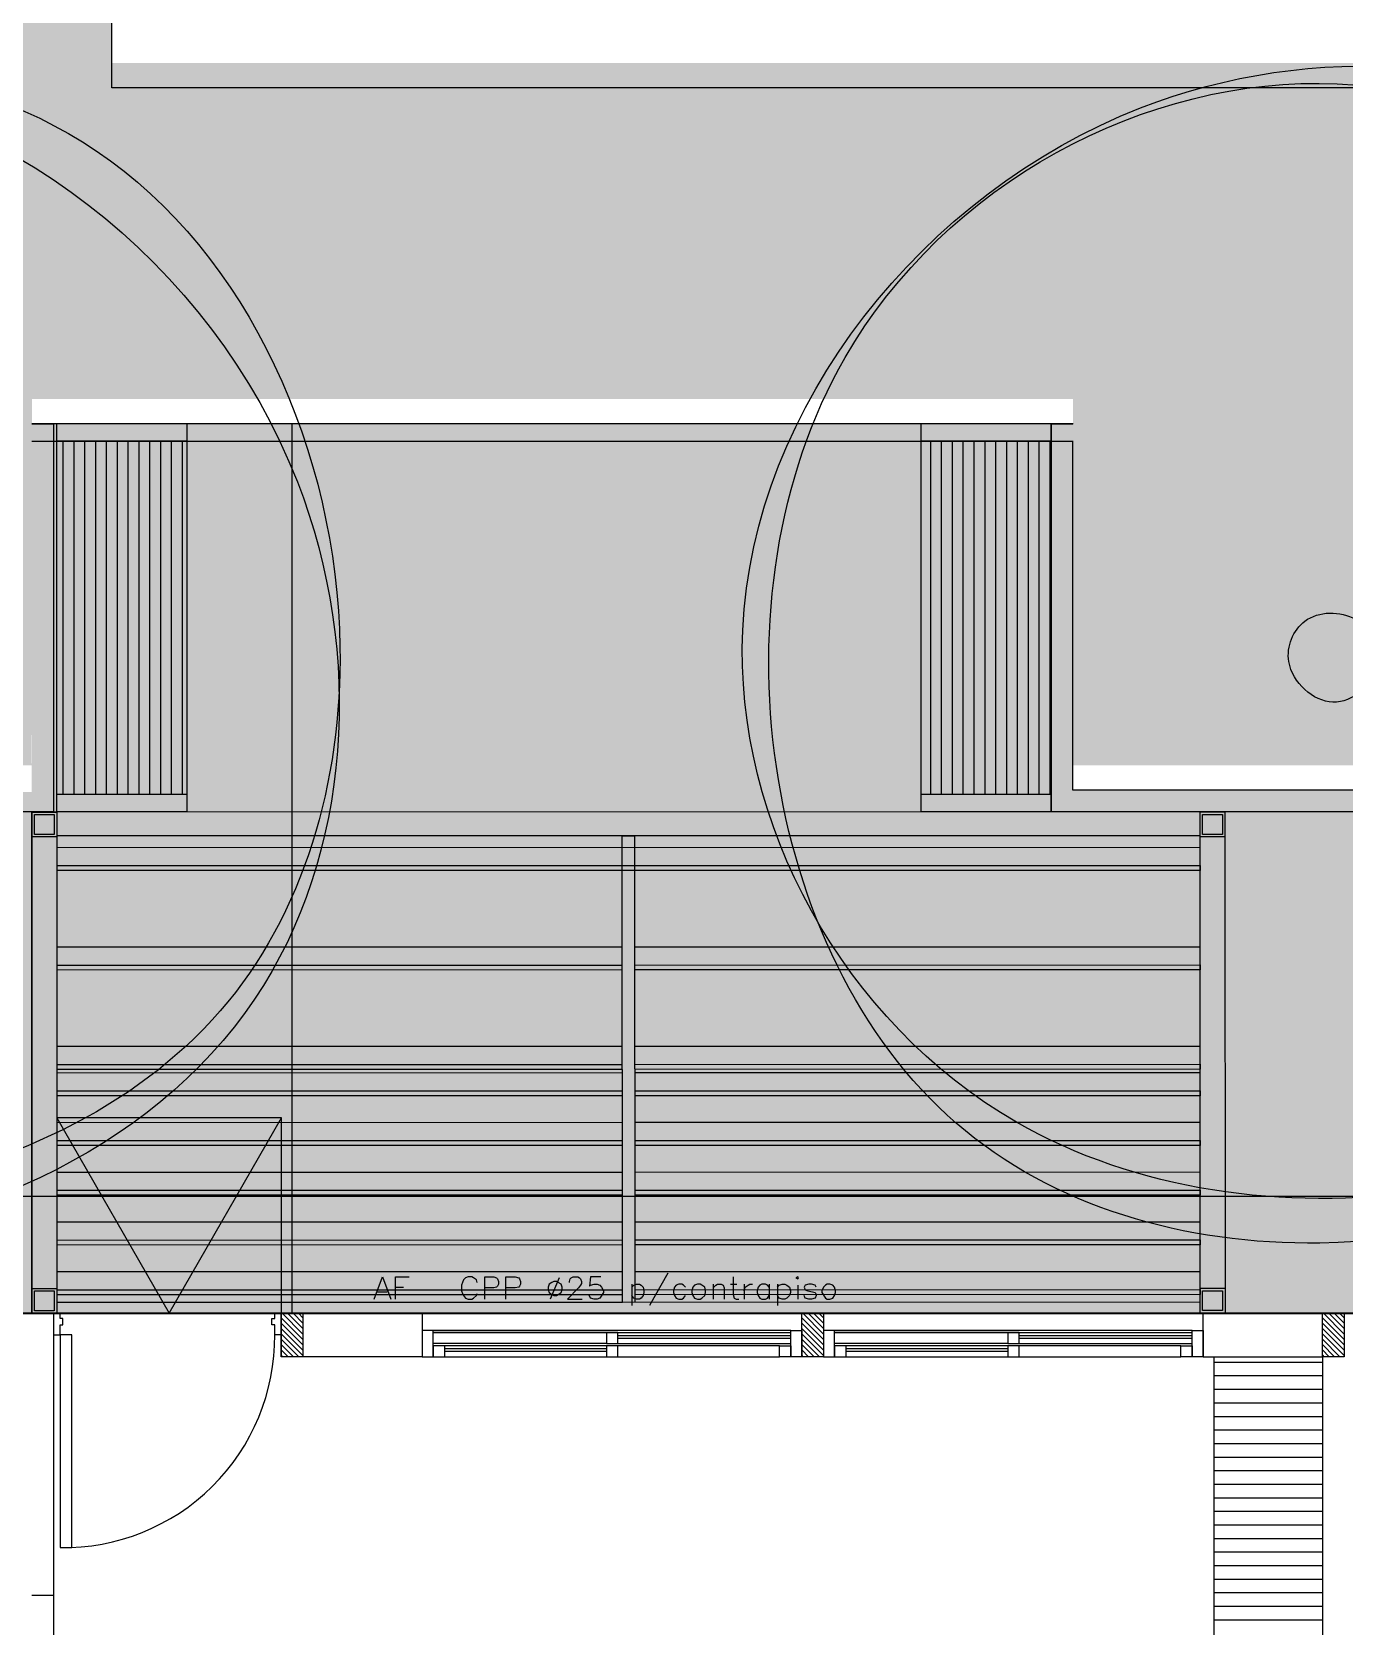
# Model space of a CAD drawing. Header units: metres. Extents: x -22 to 82, y -7 to 32.
# Drawn here: x 2.91 to 8.96, y 19.06 to 26.41 of the extents above; entities that cross this region are included whole.
import ezdxf

# ---------------------------------------------------------------- set-up
doc = ezdxf.new("R2010")
doc.units = ezdxf.units.M
doc.header["$LTSCALE"] = 2
doc.header["$MEASUREMENT"] = 0
doc.linetypes.add('CONTINU', pattern=[0])
doc.layers.get('0').update_dxf_attribs({"color": 252, "linetype": 'CONTINUOUS'})
for name, color, linetype in [('AR-EQUIPAMIENTO_FIJO_02', 252, 'CONTINUOUS'), ('PDF2_-FADE-IS-AFMONT', 160, 'CONTINUOUS'), ('PDF2_-FADE-IS-TXT', 7, 'CONTINUOUS'), ('ZBANCO', 253, 'CONTINUOUS'), ('ZHATCH_VEREDA', 254, 'CONTINUOUS'), ('ZSILUETAEDIFICIO', 253, 'CONTINUOUS'), ('ZVEREDA', 253, 'CONTINUOUS')]:
    doc.layers.add(name, color=color, linetype=linetype)
pattern_1 = [(0, (-0.19002, 0), (0, 0.05), [])]

# ---------------------------------------------------------------- blocks, each defined once
blk = doc.blocks.new('*U42')
at = {"layer": 'AR-EQUIPAMIENTO_FIJO_02'}
h = blk.add_hatch(dxfattribs=at)
h.set_pattern_fill('_USER', color=252, scale=0.05, pattern_type=0)
h.set_pattern_definition(pattern_1)
h.paths.add_polyline_path([(1.72, -0.6), (1.72, 0), (0.09, 0), (0.09, -0.6)])
at = {"color": 252}
for p, q in [((0.09, -0.6), (0.09, 0)), ((1.72, -0.6), (1.72, 0))]:
    blk.add_line(p, q, dxfattribs=at)
blk.add_lwpolyline([(0.01, 0), (1.8, 0), (1.8, -0.6), (0.01, -0.6)], close=True, dxfattribs=at)
blk = doc.blocks.new('*U37')
at = {"layer": 'AR-EQUIPAMIENTO_FIJO_02'}
h = blk.add_hatch(dxfattribs=at)
h.set_pattern_fill('_USER', color=252, scale=0.05, pattern_type=0)
h.set_pattern_definition(pattern_1)
h.paths.add_polyline_path([(1.72, -0.6), (1.72, 0), (0.09, 0), (0.09, -0.6)])
at = {"color": 252}
for p, q in [((0.09, -0.6), (0.09, 0)), ((1.72, -0.6), (1.72, 0))]:
    blk.add_line(p, q, dxfattribs=at)
blk.add_lwpolyline([(0.01, 0), (1.8, 0), (1.8, -0.6), (0.01, -0.6)], close=True, dxfattribs=at)

msp = doc.modelspace()

# ---------------------------------------------------------------- hatches: boundary and pattern name
at = {"layer": 'ZHATCH_VEREDA'}
h = msp.add_hatch(color=256, dxfattribs=at)
h.dxf.hatch_style = 1
h.paths.add_polyline_path([(-5.4926, 30.05), (-19.1888, 30.05), (-19.1888, 20.4971), (-18.2446, 20.5), (-10.8444, 20.4986), (-10.8446, 19.35), (-7.9944, 19.35), (-7.9944, 20.5), (10.2054, 20.5001), (10.2053, 24.6), (10.1058, 24.6), (10.1058, 24.5), (10.1053, 24.5), (10.1053, 22.9107), (7.7055, 22.9107), (7.7053, 24.5), (7.7053, 24.5), (7.7053, 24.6), (2.9058, 24.6), (2.9058, 24.4995), (2.9058, 24.5), (2.9054, 22.903), (0.4911, 22.9106), (0.5054, 24.6), (-4.8806, 24.6), (-5.4926, 24.6)])
at = {"layer": 'ZSILUETAEDIFICIO', "ltscale": 0.5, "extrusion": (5.00509e-09, 7.27634e-13, 1)}
h = msp.add_hatch(color=256, dxfattribs=at)
h.dxf.hatch_style = 1
h.paths.add_polyline_path([(8.4063, 22.8106), (8.2917, 22.8106), (8.2917, 22.696), (8.4063, 22.696)])
h.paths.add_polyline_path([(8.3948, 22.7991), (8.3948, 22.7074), (8.3032, 22.7074), (8.3032, 22.7991)], flags=16)
h = msp.add_hatch(color=256, dxfattribs=at)
h.dxf.hatch_style = 1
h.paths.add_polyline_path([(3.0205, 20.6146), (2.9059, 20.6146), (2.906, 20.5), (3.0205, 20.5)])
h.paths.add_polyline_path([(3.0091, 20.6032), (3.0091, 20.5115), (2.9174, 20.5115), (2.9174, 20.6032)], flags=16)
h = msp.add_hatch(color=256, dxfattribs=at)
h.dxf.hatch_style = 1
h.paths.add_polyline_path([(8.4065, 20.6152), (8.2919, 20.6152), (8.292, 20.5006), (8.4066, 20.5006)])
h.paths.add_polyline_path([(8.3951, 20.6038), (8.3951, 20.5121), (8.3034, 20.5121), (8.3034, 20.6038)], flags=16)
at = {"layer": 'ZSILUETAEDIFICIO'}
h = msp.add_hatch(dxfattribs=at)
h.set_pattern_fill('ANSI31', color=256, scale=0.14, angle=90)
h.set_pattern_definition([(135, (9.050759, 121.854648), (-0.0123743687, -0.0123743687), [])])
h.paths.add_polyline_path([(4.1556, 20.5), (4.0556, 20.5), (4.0556, 20.3), (4.1556, 20.3)])
h = msp.add_hatch(dxfattribs=at)
h.set_pattern_fill('ANSI31', color=256, scale=0.14, angle=90)
h.set_pattern_definition([(135, (11.450759, 121.854648), (-0.0123743687, -0.0123743687), [])])
h.paths.add_polyline_path([(6.5556, 20.5), (6.4556, 20.5), (6.4556, 20.3), (6.5556, 20.3)])
h = msp.add_hatch(dxfattribs=at)
h.set_pattern_fill('ANSI31', color=256, scale=0.14, angle=90)
h.set_pattern_definition([(135, (13.850759, 121.854648), (-0.0123743687, -0.0123743687), [])])
h.paths.add_polyline_path([(8.9556, 20.5), (8.8556, 20.5), (8.8556, 20.3), (8.9556, 20.3)])
at = {"layer": 'ZVEREDA'}
h = msp.add_hatch(dxfattribs=at)
h.set_pattern_fill('AR-SAND', color=256, scale=0.08)
h.set_pattern_definition([(37.5, (100.32176, 117.4582), (-0.00503947, 0.1541459), [0, -0.1216, 0, -0.136, 0, -0.13]), (7.5, (100.32176, 117.4582), (0.14158214, 0.22577169), [0, -0.0656, 0, -0.1096, 0, -0.042]), (327.5, (100.22336, 117.4582), (0.24913135, 0.00045272), [0, -0.04, 0, -0.144, 0, -0.188]), (317.5, (100.22336, 117.4582), (0.24049013, 0.07021405), [0, -0.02, 0, -0.0944, 0, -0.108])])
h.paths.add_polyline_path([(31.4583, 30.1), (-5.5805, 30.142), (-5.4962, 24.7096), (0.5054, 24.7146), (0.5054, 23.0251), (2.9054, 23.0251), (2.9058, 24.7146), (7.7058, 24.7146), (7.7058, 23.0252), (10.1053, 23.0252), (10.1058, 24.7146), (12.5056, 24.7146), (14.9058, 24.7146), (14.9058, 23.0251), (17.3055, 23.0251), (17.3059, 24.7146), (22.1055, 24.6346), (22.1055, 23.0246), (24.505, 23.0246), (24.505, 24.6341), (31.4583, 24.6146), (29.3056, 24.6146), (29.3056, 20.6109), (30.5057, 20.6133), (30.5057, 24.6146), (31.4583, 24.6146)])
h.paths.add_polyline_path([(3.275, 29.8475), (21.8512, 29.8475), (21.8512, 26.263), (3.275, 26.263)], flags=16)
edge = h.paths.add_edge_path(flags=0)
edge.add_line((4.1908, 28.4533), (4.1918, 28.4533))
edge.add_arc((4.0309, 28.4787), 0.1629, 351.03851, 357.36602)
edge.add_arc((4.1126, 28.475), 0.0811, 344.53721, 357.36608, ccw=False)
edge = h.paths.add_edge_path(flags=0)
edge.add_arc((4.1295, 28.4836), 0.0424, 8.44616, 17.0428)
edge.add_arc((4.0485, 28.4688), 0.1245, 3.32548, 12.65711, ccw=False)
edge.add_arc((4.0097, 28.4665), 0.1634, 3.32548, 5.86795)
edge.add_arc((4.0245, 28.468), 0.1486, 5.86786, 8.44616)
edge = h.paths.add_edge_path(flags=0)
edge.add_arc((4.1876, 27.7105), 0.00551, 0, 44.64919, ccw=False)
edge.add_line((4.1931, 27.7105), (4.1932, 27.7106))
edge.add_arc((4.0831, 27.7214), 0.1106, 354.37575, 357.78084)
edge.add_arc((4.0835, 27.7271), 0.1106, 354.84601, 363.60038)
edge.add_arc((4.2651, 27.7157), 0.0736, 165.58549, 181.03659)
edge = h.paths.add_edge_path(flags=0)
edge.add_ellipse((4.1558, 27.5523), major_axis=(-0.0049, 0.5517), ratio=0.076457, start_angle=264.41175, end_angle=281.9146, ccw=False)
edge.add_arc((-177.0033, 27.2461), 181.2018, 0, 0.079936, ccw=False)
edge.add_line((4.1985, 27.2461), (4.2105, 27.659))
edge.add_ellipse((4.1869, 27.7778), major_axis=(0.0158, -0.1078), ratio=0.516109, start_angle=337.05526, end_angle=345.80434, ccw=False)
edge = h.paths.add_edge_path(flags=0)
edge.add_arc((387.038, 26.5735), 383.1771, 179.79628, 179.822716, ccw=False)
edge.add_arc((63.4766, 27.7239), 59.6136, 179.624227, 179.79628, ccw=False)
edge.add_arc((107.9127, 27.4325), 104.0507, 179.489221, 179.624227, ccw=False)
edge.add_arc((4.9088, 28.3258), 1.0432, 173.57444, 178.11757, ccw=False)
edge.add_arc((3.942, 28.4364), 0.0701, 136.94401, 174.94308, ccw=False)
edge.add_arc((3.9396, 28.4449), 0.0627, 98.57264, 141.17167, ccw=False)
edge.add_arc((3.9718, 28.2741), 0.2365, 91.78342, 100.11623, ccw=False)
edge.add_arc((4.1614, 22.1858), 6.3277, 91.01273, 91.78342, ccw=False)
edge.add_line((4.0495, 28.5126), (4.1692, 28.5147))
edge.add_line((4.1692, 28.5147), (4.1798, 28.5304))
edge.add_arc((4.1908, 28.5249), 0.0124, 51.76101, 153.61315, ccw=False)
edge.add_line((4.1985, 28.5347), (4.1985, 28.5364))
edge.add_arc((4.1933, 28.5159), 0.0211, 75.91409, 183.0668)
edge.add_line((4.1722, 28.5147), (4.0495, 28.5126))
edge.add_arc((4.1614, 22.1858), 6.3277, 91.01273, 91.78342)
edge.add_arc((3.9718, 28.2741), 0.2365, 91.78342, 100.11624)
edge.add_arc((3.9413, 28.4452), 0.0627, 100.11624, 120.52289)
edge.add_arc((3.9423, 28.4373), 0.0701, 117.95064, 158.45951)
edge.add_arc((4.0014, 28.4159), 0.133, 159.24595, 175.89684)
edge.add_arc((4.9093, 28.3508), 1.0432, 175.89684, 179.48922)
edge.add_arc((107.9127, 27.4325), 104.0507, 179.489221, 179.624227)
edge.add_arc((63.4766, 27.7239), 59.6136, 179.624227, 179.79628)
edge.add_arc((387.038, 26.5735), 383.1771, 179.79628, 179.822716)
edge.add_line((3.8628, 27.7591), (3.8846, 27.7207))
edge.add_arc((3.9293, 27.7485), 0.0526, 211.87348, 222.0821)
edge.add_arc((3.9401, 27.7583), 0.0672, 222.08181, 230.25637)
edge.add_arc((3.9584, 27.7834), 0.0983, 231.41815, 254.97418)
edge.add_arc((3.9594, 27.7758), 0.0912, 253.17397, 268.21726)
edge.add_arc((3.9686, 41.2492), 13.5646, 269.9489, 270.35325)
edge.add_arc((4.0495, 16.955), 10.7299, 89.50758, 89.98541, ccw=False)
edge.add_arc((4.1302, 27.5401), 0.1448, 64.17035, 85.44946, ccw=False)
edge.add_arc((4.1917, 27.6664), 0.00437, 1.42825, 68.34992, ccw=False)
edge.add_arc((4.1974, 27.677), 0.0106, 212.0429, 263.07732, ccw=False)
edge.add_arc((4.2006, 27.71), 0.0405, 231.8085, 252.48501, ccw=False)
edge.add_arc((4.1618, 27.6626), 0.0209, 48.53143, 82.63063)
edge.add_arc((4.1193, 27.1331), 0.552, 85.31102, 89.99478)
edge.add_arc((4.1184, 16.9552), 10.7299, 89.99478, 90.35325)
edge.add_arc((4.0738, 41.2495), 13.5646, 269.50474, 269.90909, ccw=False)
edge.add_arc((3.9566, 27.7766), 0.0912, 239.26482, 269.9489, ccw=False)
edge.add_arc((3.9401, 27.7583), 0.0672, 215.76689, 243.37812, ccw=False)
edge.add_line((3.8856, 27.719), (3.8628, 27.7591))
edge = h.paths.add_edge_path(flags=0)
edge.add_arc((3.9822, 27.7771), 0.00397, 57.09354, 128.00951, ccw=False)
edge.add_arc((3.9838, 27.7769), 0.00357, -36.39607, 80.51639, ccw=False)
edge.add_arc((3.985, 27.7756), 0.00181, 293.79716, 335.12409, ccw=False)
edge.add_arc((3.9849, 27.7759), 0.00219, 257.16817, 293.79649, ccw=False)
edge.add_arc((3.9855, 27.779), 0.00532, 238.28267, 257.1685, ccw=False)
edge.add_arc((3.9803, 27.7768), 0.00343, 99.02971, 315.49798, ccw=False)
edge = h.paths.add_edge_path(flags=0)
edge.add_arc((4.0039, 27.7765), 0.0042, 179.54191, 270.45809)
edge.add_arc((4.0039, 27.7765), 0.0042, 269.34995, 383.12321)
edge.add_arc((4.0039, 27.7767), 0.0042, 19.96411, 182.47885)
edge = h.paths.add_edge_path(flags=0)
edge.add_arc((3.9794, 28.4299), 0.000965, 125.09075, 237.60091)
edge.add_arc((3.996, 28.407), 0.0279, 127.80623, 268.77904)
edge.add_line((3.9954, 28.3791), (4.0027, 28.3865))
edge.add_arc((4.1001, 28.3876), 0.0974, 166.36471, 180.70165, ccw=False)
edge.add_arc((3.9916, 28.42), 0.0168, 325.79763, 488.47749)
edge.add_arc((3.9953, 28.4523), 0.0238, 233.41095, 272.5959)
edge.add_arc((3.987, 28.4251), 0.01, 20.17316, 145.44733)

# ---------------------------------------------------------------- linework, layer by layer
at = {"layer": 'PDF2_-FADE-IS-AFMONT', "const_width": 0.00849, "elevation": 0}
msp.add_lwpolyline([(14.5344, 9.3109), (14.5344, 4.3053), (31.2491, 4.3053), (31.2406, 20.5), (-18.4644, 20.5)], dxfattribs=at)
at = {"layer": 'PDF2_-FADE-IS-TXT'}
for points in [[(4.4838, 20.5656), (4.522, 20.6675), (4.5602, 20.5656)], [(4.5815, 20.5656), (4.5815, 20.6675), (4.6451, 20.6675)], [(4.9593, 20.642), (4.955, 20.6548), (4.9423, 20.6633), (4.9338, 20.6675), (4.9168, 20.6675), (4.9041, 20.6633), (4.8956, 20.6548), (4.8871, 20.6293), (4.8871, 20.6038), (4.8914, 20.5911), (4.8956, 20.5826), (4.9041, 20.5699), (4.9168, 20.5656), (4.9338, 20.5656), (4.9423, 20.5699), (4.955, 20.5826), (4.9593, 20.5911)], [(4.9932, 20.5656), (4.9932, 20.6675), (5.0357, 20.6675), (5.0484, 20.6633), (5.0527, 20.659), (5.0569, 20.6463), (5.0569, 20.6336), (5.0527, 20.6251), (5.0484, 20.6208), (5.0357, 20.6166), (4.9932, 20.6166)], [(5.0909, 20.5656), (5.0909, 20.6675), (5.1333, 20.6675), (5.1503, 20.6633), (5.1545, 20.659), (5.1588, 20.6463), (5.1588, 20.6336), (5.1545, 20.6251), (5.1503, 20.6208), (5.1333, 20.6166), (5.0909, 20.6166)], [(5.3371, 20.6633), (5.2946, 20.5656)], [(5.3838, 20.642), (5.3838, 20.6463), (5.388, 20.659), (5.3923, 20.6633), (5.4008, 20.6675), (5.422, 20.6675), (5.4305, 20.6633), (5.4347, 20.659), (5.439, 20.6463), (5.439, 20.6378), (5.4347, 20.6293), (5.4262, 20.6166), (5.3753, 20.5656), (5.4432, 20.5656)], [(5.5281, 20.6675), (5.4814, 20.6675), (5.4772, 20.6251), (5.4814, 20.6293), (5.4984, 20.6336), (5.5111, 20.6336), (5.5239, 20.6293), (5.5324, 20.6208), (5.5408, 20.6038), (5.5408, 20.5953), (5.5239, 20.5699), (5.5111, 20.5656), (5.4984, 20.5656), (5.4814, 20.5699), (5.4729, 20.5869)], [(5.838, 20.6845), (5.7531, 20.5359)], [(6.1394, 20.6675), (6.1394, 20.5869), (6.1436, 20.5699), (6.1521, 20.5656), (6.1649, 20.5656)], [(4.4966, 20.5996), (4.5433, 20.5996)], [(4.5815, 20.6208), (4.6197, 20.6208)], [(4.7683, 20.6081), (4.8532, 20.6081)], [(5.6724, 20.6336), (5.6724, 20.5359)], [(5.6724, 20.6208), (5.6809, 20.6293), (5.6937, 20.6336), (5.7064, 20.6336), (5.7149, 20.6293), (5.7234, 20.6208), (5.7276, 20.6038), (5.7276, 20.5953), (5.7234, 20.5826), (5.7149, 20.5699), (5.7064, 20.5656), (5.6937, 20.5656), (5.6809, 20.5699), (5.6724, 20.5826)], [(5.9186, 20.6208), (5.9102, 20.6293), (5.9017, 20.6336), (5.8889, 20.6336), (5.8762, 20.6293), (5.8677, 20.6208), (5.8635, 20.6038), (5.8635, 20.5953), (5.8677, 20.5826), (5.8762, 20.5699), (5.8889, 20.5656), (5.9017, 20.5656), (5.9102, 20.5699), (5.9186, 20.5826)], [(6.046, 20.6336), (6.046, 20.5656)], [(6.046, 20.6166), (6.0587, 20.6293), (6.0672, 20.6336), (6.0842, 20.6336), (6.0927, 20.6293), (6.0969, 20.6166), (6.0969, 20.5656)], [(6.1267, 20.6336), (6.1564, 20.6336)], [(6.1903, 20.6336), (6.1903, 20.5656)], [(6.1903, 20.6038), (6.1946, 20.6208), (6.2073, 20.6293), (6.2158, 20.6336), (6.2285, 20.6336)], [(6.3049, 20.6208), (6.2965, 20.6293), (6.288, 20.6336), (6.271, 20.6336), (6.2625, 20.6293), (6.254, 20.6208), (6.2498, 20.6038), (6.2498, 20.5953), (6.254, 20.5826), (6.2625, 20.5699), (6.271, 20.5656), (6.288, 20.5656), (6.2965, 20.5699), (6.3049, 20.5826)], [(6.3049, 20.6336), (6.3049, 20.5656)], [(6.3431, 20.6336), (6.3431, 20.5359)], [(6.3431, 20.6208), (6.3516, 20.6293), (6.3644, 20.6336), (6.3771, 20.6336), (6.3856, 20.6293), (6.3983, 20.6208), (6.4026, 20.6038), (6.4026, 20.5953), (6.3983, 20.5826), (6.3856, 20.5699), (6.3771, 20.5656), (6.3644, 20.5656), (6.3516, 20.5699), (6.3431, 20.5826)], [(6.4365, 20.6293), (6.4365, 20.5656)], [(6.5214, 20.6208), (6.5172, 20.6293), (6.5002, 20.6336), (6.4875, 20.6336), (6.4705, 20.6293), (6.4663, 20.6208), (6.4705, 20.6081), (6.4832, 20.6038), (6.5045, 20.5996), (6.5172, 20.5953), (6.5214, 20.5869), (6.5214, 20.5826), (6.5172, 20.5699), (6.5002, 20.5656), (6.4875, 20.5656), (6.4705, 20.5699), (6.4663, 20.5826)]]:
    msp.add_lwpolyline(points, dxfattribs=at)
for points in [[(6.428, 20.6633), (6.4365, 20.659), (6.4408, 20.6633), (6.4365, 20.6675)], [(5.3116, 20.6463), (5.3031, 20.642), (5.2904, 20.6336), (5.2861, 20.6208), (5.2861, 20.6081), (5.2904, 20.5953), (5.3031, 20.5869), (5.3116, 20.5826), (5.3243, 20.5826), (5.3328, 20.5869), (5.3456, 20.5953), (5.3498, 20.6081), (5.3498, 20.6208), (5.3456, 20.6336), (5.3328, 20.642), (5.3243, 20.6463)], [(5.9738, 20.6336), (5.9611, 20.6293), (5.9526, 20.6208), (5.9484, 20.6038), (5.9484, 20.5953), (5.9526, 20.5826), (5.9611, 20.5699), (5.9738, 20.5656), (5.9866, 20.5656), (5.9951, 20.5699), (6.0078, 20.5826), (6.012, 20.5953), (6.012, 20.6038), (6.0078, 20.6208), (5.9951, 20.6293), (5.9866, 20.6336)], [(6.5724, 20.6336), (6.5639, 20.6293), (6.5554, 20.6208), (6.5469, 20.6038), (6.5469, 20.5953), (6.5639, 20.5699), (6.5724, 20.5656), (6.5851, 20.5656), (6.5978, 20.5699), (6.6063, 20.5826), (6.6106, 20.5953), (6.6106, 20.6038), (6.6063, 20.6208), (6.5978, 20.6293), (6.5851, 20.6336)]]:
    msp.add_lwpolyline(points, close=True, dxfattribs=at)
at = {"layer": 'ZSILUETAEDIFICIO'}
for p, q in [((3.275, 26.1484), (3.275, 29.7329)), ((21.8512, 26.1484), (3.275, 26.1484)), ((7.7058, 24.6, 0), (2.9058, 24.6, 0)), ((4.1054, 20.5), (4.1054, 24.6)), ((2.9054, 24.52, 0), (7.7058, 24.52, 0)), ((3.0205, 21.401, 0), (3.5383, 20.5007, 0)), ((4.056, 21.401, 0), (3.0205, 21.401, 0)), ((3.0205, 21.401, 0), (3.0205, 20.5004, 0)), ((3.5383, 20.5007, 0), (4.056, 21.401, 0)), ((4.056, 20.501, 0), (4.056, 21.401, 0)), ((31.2057, 21.0379), (-18.8448, 21.0379)), ((1.7056, 20.5), (3.0056, 20.5, 0)), ((3.0056, 20.5, 0), (3.0056, 19.2, 0)), ((3.0205, 20.5004, 0), (4.056, 20.501, 0)), ((4.0556, 20.5, 0), (4.0556, 20.3)), ((4.0556, 20.3, 0), (4.0556, 20.5, 0)), ((4.0556, 20.5, 0), (4.7056, 20.5, 0)), ((4.7056, 20.5, 0), (6.4556, 20.5, 0)), ((4.7056, 20.5, 0), (4.7056, 20.3, 0)), ((6.4556, 20.5, 0), (6.5556, 20.5, 0)), ((6.4556, 20.3, 0), (6.4556, 20.5, 0)), ((6.5556, 20.5, 0), (8.3056, 20.5, 0)), ((6.5556, 20.5, 0), (6.5556, 20.3, 0)), ((8.3056, 20.5, 0), (8.9056, 20.5, 0)), ((8.3056, 20.3, 0), (8.3056, 20.5, 0)), ((9.5056, 20.5, 0), (8.9056, 20.5, 0)), ((6.4053, 20.4207, 0), (4.7564, 20.4207, 0)), ((4.7564, 20.4111, 0), (5.6074, 20.4111, 0)), ((5.5543, 20.3608, 0), (4.7564, 20.3608, 0)), ((5.6074, 20.3979, 0), (6.4053, 20.3979, 0)), ((5.6074, 20.3859, 0), (6.4053, 20.3859, 0)), ((8.2555, 20.4207, 0), (6.6067, 20.4207, 0)), ((6.6067, 20.4111, 0), (7.4577, 20.4111, 0)), ((7.4046, 20.3608, 0), (6.6067, 20.3608, 0)), ((7.4577, 20.3979, 0), (8.2555, 20.3979, 0)), ((7.4577, 20.3859, 0), (8.2555, 20.3859, 0)), ((4.7056, 20.3, 0), (4.0556, 20.3, 0)), ((4.8093, 20.3371, 0), (5.5543, 20.3371, 0)), ((4.8093, 20.3251, 0), (5.5543, 20.3251, 0)), ((6.3524, 20.3503, 0), (5.6074, 20.3503, 0)), ((6.5556, 20.3, 0), (6.4556, 20.3, 0)), ((6.6596, 20.3371, 0), (7.4046, 20.3371, 0)), ((6.6596, 20.3251, 0), (7.4046, 20.3251, 0)), ((8.2026, 20.3503, 0), (7.4577, 20.3503, 0)), ((8.3056, 20.3, 0), (8.8556, 20.3, 0)), ((8.3556, 20.3, 0), (8.3556, 19.1, 0)), ((8.8556, 20.3, 0), (8.8556, 16.3, 0)), ((2.9056, 19.2, 0), (3.0056, 19.2)), ((3.0056, 19.2, 0), (3.0056, 18, 0)), ((8.3556, 19.1, 0), (8.3556, 17.9, 0))]:
    msp.add_line(p, q, dxfattribs=at)
at = {"layer": 'ZSILUETAEDIFICIO', "ltscale": 0.5}
for p, q in [((8.2917, 22.8106, 0), (2.9056, 22.8099, 0)), ((2.9056, 22.8099, 0), (3.0202, 22.81, 0)), ((2.9059, 20.5, 0), (2.9056, 22.8099, 0)), ((2.9056, 22.8099, 0), (2.9059, 20.5, 0)), ((3.0202, 22.81, 0), (3.0205, 20.5, 0)), ((8.4063, 22.8106, 0), (8.2917, 22.8106, 0)), ((8.2917, 22.8106, 0), (8.4063, 22.8106, 0)), ((8.292, 20.5006, 0), (8.2917, 22.8106, 0)), ((8.292, 20.5006, 0), (8.2917, 22.8106, 0)), ((8.2917, 22.8106, 0), (8.4063, 22.8106, 0)), ((8.4063, 22.8106, 0), (8.4063, 22.8106, 0)), ((8.4063, 22.8106, 0), (8.4066, 20.5006, 0)), ((8.2917, 22.7006, 0), (3.0203, 22.7, 0)), ((3.0203, 22.7, 0), (3.0205, 20.5, 0)), ((5.6282, 20.5503, 0), (5.6273, 22.7003, 0)), ((5.6273, 22.7003, 0), (5.6846, 22.7003, 0)), ((5.6846, 22.7003, 0), (5.6855, 20.5504, 0)), ((8.292, 20.5006, 0), (8.2917, 22.7006, 0)), ((3.0208, 22.5634, 0), (8.2923, 22.564, 0)), ((8.2923, 22.564, 0), (8.2923, 22.5411, 0)), ((8.2923, 22.5411, 0), (3.0208, 22.5405, 0)), ((3.0209, 22.105, 0), (5.628, 22.1053, 0)), ((5.628, 22.0824, 0), (3.0209, 22.0821, 0)), ((5.6853, 22.1053, 0), (8.2924, 22.1056, 0)), ((8.2924, 22.0827, 0), (5.6853, 22.0824, 0)), ((8.2924, 22.1056, 0), (8.2924, 22.0827, 0)), ((3.0212, 21.6469, 0), (5.628, 21.6472, 0)), ((5.628, 21.6243, 0), (3.0212, 21.624, 0)), ((5.6853, 21.6472, 0), (8.2927, 21.6475, 0)), ((8.2927, 21.6246, 0), (5.6853, 21.6243, 0)), ((8.2927, 21.6475, 0), (8.2927, 21.6246, 0)), ((3.02, 21.5248, 0), (5.628, 21.5251, 0)), ((5.628, 21.5022, 0), (3.02, 21.5019, 0)), ((5.6853, 21.5251, 0), (8.2914, 21.5254, 0)), ((8.2914, 21.5025, 0), (5.6853, 21.5022, 0)), ((8.2914, 21.5254, 0), (8.2914, 21.5025, 0)), ((3.0204, 21.296, 0), (5.6281, 21.2963, 0)), ((5.6281, 21.2734, 0), (3.0204, 21.2731, 0)), ((5.6854, 21.2963, 0), (8.2919, 21.2966, 0)), ((8.2919, 21.2737, 0), (5.6854, 21.2734, 0)), ((8.2919, 21.2966, 0), (8.2919, 21.2737, 0)), ((3.0204, 21.0669, 0), (5.6281, 21.0671, 0)), ((5.6281, 21.0442, 0), (3.0204, 21.0439, 0)), ((5.6854, 21.0672, 0), (8.2919, 21.0674, 0)), ((8.2919, 21.0445, 0), (5.6854, 21.0442, 0)), ((8.2919, 21.0674, 0), (8.2919, 21.0445, 0)), ((3.0205, 20.8377, 0), (5.6281, 20.838, 0)), ((5.6281, 20.815, 0), (3.0205, 20.8147, 0)), ((5.6854, 20.838, 0), (8.2919, 20.8382, 0)), ((8.2919, 20.8153, 0), (5.6854, 20.815, 0)), ((8.2919, 20.8382, 0), (8.2919, 20.8153, 0)), ((3.0205, 20.6085, 0), (5.6281, 20.6088, 0)), ((5.6282, 20.5858, 0), (3.0205, 20.5855, 0)), ((5.6854, 20.6088, 0), (8.2919, 20.6091, 0)), ((8.2919, 20.5861, 0), (5.6854, 20.5858, 0)), ((8.2919, 20.6091, 0), (8.2919, 20.5861, 0)), ((5.6282, 20.5503, 0), (3.0205, 20.5501, 0)), ((3.0205, 20.5501, 0), (3.0205, 20.5, 0)), ((8.292, 20.5506, 0), (5.6282, 20.5503, 0)), ((8.292, 20.5006, 0), (8.292, 20.5506, 0)), ((2.9059, 20.5, 0), (8.292, 20.5006, 0)), ((3.0205, 20.5, 0), (2.9059, 20.5, 0)), ((3.0205, 20.5, 0), (8.292, 20.5006, 0)), ((3.0205, 20.5, 0), (8.292, 20.5006, 0)), ((5.6855, 20.5003, 0), (5.6282, 20.5003, 0)), ((5.6282, 20.5003, 0), (5.6282, 20.5003, 0)), ((8.4066, 20.5006, 0), (8.292, 20.5006, 0))]:
    msp.add_line(p, q, dxfattribs=at)
at = {"layer": 'ZSILUETAEDIFICIO', "ltscale": 0.5, "extrusion": (5.01778e-09, -1.1166e-07, 1)}
for p, q in [((2.9056, 22.8099, 0), (3.0202, 22.81, 0)), ((2.9057, 22.6954, 0), (2.9056, 22.8099, 0)), ((2.9171, 22.7985, 0), (3.0088, 22.7985, 0)), ((2.9171, 22.7068, 0), (2.9171, 22.7985, 0)), ((3.0088, 22.7985, 0), (3.0088, 22.7068, 0)), ((3.0202, 22.81, 0), (3.0202, 22.6954, 0)), ((8.2917, 22.696, 0), (8.2917, 22.8106, 0)), ((8.2917, 22.8106, 0), (8.4063, 22.8106, 0)), ((8.2917, 22.696, 0), (8.2917, 22.8106, 0)), ((8.2917, 22.8106, 0), (8.4063, 22.8106, 0)), ((8.3032, 22.7074, 0), (8.3032, 22.7991, 0)), ((8.3032, 22.7991, 0), (8.3948, 22.7991, 0)), ((8.3948, 22.7991, 0), (8.3948, 22.7074, 0)), ((8.4063, 22.8106, 0), (8.4063, 22.696, 0)), ((8.4063, 22.8106, 0), (8.4063, 22.696, 0)), ((3.0088, 22.7068, 0), (2.9171, 22.7068, 0)), ((8.3948, 22.7074, 0), (8.3032, 22.7074, 0)), ((3.0202, 22.6954, 0), (2.9057, 22.6954, 0)), ((8.4063, 22.696, 0), (8.2917, 22.696, 0)), ((8.4063, 22.696, 0), (8.2917, 22.696, 0)), ((2.906, 20.5, 0), (2.9059, 20.6146, 0)), ((2.9059, 20.6146, 0), (3.0205, 20.6146, 0)), ((2.9174, 20.5115, 0), (2.9174, 20.6032, 0)), ((2.9174, 20.6032, 0), (3.0091, 20.6032, 0)), ((3.0091, 20.6032, 0), (3.0091, 20.5115, 0)), ((3.0205, 20.6146, 0), (3.0205, 20.5, 0)), ((8.292, 20.5006, 0), (8.2919, 20.6152, 0)), ((8.2919, 20.6152, 0), (8.4065, 20.6152, 0)), ((8.3034, 20.5121, 0), (8.3034, 20.6038, 0)), ((8.3034, 20.6038, 0), (8.3951, 20.6038, 0)), ((8.3951, 20.6038, 0), (8.3951, 20.5121, 0)), ((8.4065, 20.6152, 0), (8.4066, 20.5006, 0)), ((3.0091, 20.5115, 0), (2.9174, 20.5115, 0)), ((8.3951, 20.5121, 0), (8.3034, 20.5121, 0)), ((3.0205, 20.5, 0), (2.906, 20.5, 0)), ((8.4066, 20.5006, 0), (8.292, 20.5006, 0))]:
    msp.add_line(p, q, dxfattribs=at)
at = {"layer": 'ZSILUETAEDIFICIO', "color": 252, "linetype": 'CONTINU', "ltscale": 0.5}
for p, q in [((3.0202, 22.7827, 0), (3.0202, 22.7483, 0)), ((8.2923, 22.6464, 0), (3.0208, 22.6458, 0)), ((8.2923, 22.564, 0), (8.2923, 22.6464, 0)), ((3.0203, 22.5535, 0), (3.0203, 22.5191, 0)), ((3.0203, 22.3243, 0), (3.0203, 22.2899, 0)), ((5.628, 22.1877, 0), (3.0209, 22.1874, 0)), ((8.2923, 22.188, 0), (5.6853, 22.1877, 0)), ((8.2924, 22.1056, 0), (8.2923, 22.188, 0)), ((3.0203, 22.0951, 0), (3.0203, 22.0607, 0)), ((3.0203, 21.8659, 0), (3.0203, 21.8315, 0)), ((5.628, 21.7296, 0), (3.0212, 21.7293, 0)), ((8.2927, 21.7299, 0), (5.6853, 21.7296, 0)), ((8.2927, 21.6475, 0), (8.2927, 21.7299, 0)), ((5.628, 21.6076, 0), (3.02, 21.6073, 0)), ((3.0204, 21.6367, 0), (3.0204, 21.6023, 0)), ((8.2914, 21.6079, 0), (5.6853, 21.6076, 0)), ((8.2914, 21.5254, 0), (8.2914, 21.6079, 0)), ((3.0204, 21.4075, 0), (3.0204, 21.3731, 0)), ((5.6281, 21.3788, 0), (3.0204, 21.3785, 0)), ((8.2919, 21.3791, 0), (5.6854, 21.3788, 0)), ((8.2919, 21.2966, 0), (8.2919, 21.3791, 0)), ((3.0204, 21.1783, 0), (3.0204, 21.144, 0)), ((5.6281, 21.1496, 0), (3.0204, 21.1493, 0)), ((8.2919, 21.1499, 0), (5.6854, 21.1496, 0)), ((8.2919, 21.0674, 0), (8.2919, 21.1499, 0)), ((3.0204, 20.9491, 0), (3.0205, 20.9148, 0)), ((5.6281, 20.9204, 0), (3.0205, 20.9201, 0)), ((8.2919, 20.9207, 0), (5.6854, 20.9204, 0)), ((8.2919, 20.8382, 0), (8.2919, 20.9207, 0)), ((3.0205, 20.7199, 0), (3.0205, 20.6856, 0)), ((5.6281, 20.6912, 0), (3.0205, 20.6909, 0)), ((8.2919, 20.6915, 0), (5.6854, 20.6912, 0)), ((8.2919, 20.6091, 0), (8.2919, 20.6915, 0))]:
    msp.add_line(p, q, dxfattribs=at)
at = {"layer": 'ZSILUETAEDIFICIO', "linetype": 'Continuous'}
for p, q in [((5.5543, 20.4111, 0), (4.7564, 20.4111, 0)), ((5.6074, 20.4111, 0), (6.4053, 20.4111, 0)), ((5.6074, 20.3608, 0), (6.4053, 20.3608, 0)), ((7.4046, 20.4111, 0), (6.6067, 20.4111, 0)), ((7.4577, 20.4111, 0), (8.2555, 20.4111, 0)), ((7.4577, 20.3608, 0), (8.2555, 20.3608, 0)), ((5.5543, 20.3503, 0), (4.8093, 20.3503, 0)), ((4.8093, 20.3, 0), (5.5543, 20.3, 0)), ((5.6074, 20.3, 0), (6.3524, 20.3, 0)), ((7.4046, 20.3503, 0), (6.6596, 20.3503, 0)), ((6.6596, 20.3, 0), (7.4046, 20.3, 0)), ((7.4577, 20.3, 0), (8.2026, 20.3, 0)), ((8.3556, 20.275, 0), (8.8556, 20.275, 0)), ((8.3556, 20.2125, 0), (8.8556, 20.2125, 0)), ((8.3556, 20.15, 0), (8.8556, 20.15, 0)), ((8.3556, 20.0875, 0), (8.8556, 20.0875, 0)), ((8.3556, 20.025, 0), (8.8556, 20.025, 0)), ((8.3556, 19.9625, 0), (8.8556, 19.9625, 0)), ((8.3556, 19.9, 0), (8.8556, 19.9, 0)), ((8.3556, 19.8375, 0), (8.8556, 19.8375, 0)), ((8.3556, 19.775, 0), (8.8556, 19.775, 0)), ((8.3556, 19.7125, 0), (8.8556, 19.7125, 0)), ((8.3556, 19.65, 0), (8.8556, 19.65, 0)), ((8.3556, 19.5875, 0), (8.8556, 19.5875, 0)), ((8.3556, 19.525, 0), (8.8556, 19.525, 0)), ((8.3556, 19.4625, 0), (8.8556, 19.4625, 0)), ((8.3556, 19.4, 0), (8.8556, 19.4, 0)), ((8.3556, 19.3375, 0), (8.8556, 19.3375, 0)), ((8.3556, 19.275, 0), (8.8556, 19.275, 0)), ((8.3556, 19.2125, 0), (8.8556, 19.2125, 0)), ((8.3556, 19.15, 0), (8.8556, 19.15, 0)), ((8.3556, 19.0875, 0), (8.8556, 19.0875, 0))]:
    msp.add_line(p, q, dxfattribs=at)
at = {"layer": 'ZSILUETAEDIFICIO', "color": 252, "elevation": 0}
for points in [[(2.9058, 24.6), (3.0054, 24.6), (3.0054, 22.8106), (0.4054, 22.8106), (0.4054, 24.6), (0.5054, 24.6)], [(10.1058, 24.6001), (10.2053, 24.6001), (10.2053, 22.8107), (7.6053, 22.8107), (7.6053, 24.6001), (7.7053, 24.6001)], [(10.1053, 24.5201), (10.1053, 22.9107), (7.7053, 22.9107), (7.7053, 24.5201)]]:
    msp.add_lwpolyline(points, dxfattribs=at)
at = {"layer": 'ZSILUETAEDIFICIO', "linetype": 'Continuous', "elevation": 0}
for points in [[(3.0056, 20.5), (3.0056, 20.4002), (3.0356, 20.4002), (3.0356, 20.4466), (3.0486, 20.4466), (3.0486, 20.4765), (3.0356, 20.4765), (3.0356, 20.5)], [(4.0556, 20.5), (4.0556, 20.4002), (4.0257, 20.4002), (4.0257, 20.4466), (4.0127, 20.4466), (4.0127, 20.4765), (4.0257, 20.4765), (4.0257, 20.5)], [(3.0906, 20.4002), (3.0356, 20.4002), (3.0356, 19.4202), (3.0906, 19.4202)], [(4.7056, 20.3), (4.7564, 20.3), (4.7564, 20.4207), (4.7056, 20.4207)], [(5.5543, 20.3608), (5.6074, 20.3608), (5.6074, 20.4111), (5.5543, 20.4111)], [(6.4561, 20.3), (6.4053, 20.3), (6.4053, 20.4207), (6.4561, 20.4207)], [(6.5559, 20.3), (6.6067, 20.3), (6.6067, 20.4207), (6.5559, 20.4207)], [(7.4046, 20.3608), (7.4577, 20.3608), (7.4577, 20.4111), (7.4046, 20.4111)], [(8.3063, 20.3), (8.2555, 20.3), (8.2555, 20.4207), (8.3063, 20.4207)], [(4.7564, 20.3), (4.8093, 20.3), (4.8093, 20.3503), (4.7564, 20.3503)], [(5.5543, 20.3), (5.6074, 20.3), (5.6074, 20.3503), (5.5543, 20.3503)], [(6.4053, 20.3), (6.3524, 20.3), (6.3524, 20.3503), (6.4053, 20.3503)], [(6.6067, 20.3), (6.6596, 20.3), (6.6596, 20.3503), (6.6067, 20.3503)], [(7.4046, 20.3), (7.4577, 20.3), (7.4577, 20.3503), (7.4046, 20.3503)], [(8.2555, 20.3), (8.2026, 20.3), (8.2026, 20.3503), (8.2555, 20.3503)]]:
    msp.add_lwpolyline(points, close=True, dxfattribs=at)
at = {"layer": 'ZSILUETAEDIFICIO'}
for points in [[(4.0556, 20.5), (4.1556, 20.5), (4.1556, 20.3), (4.0556, 20.3)], [(6.4556, 20.5), (6.5556, 20.5), (6.5556, 20.3), (6.4556, 20.3)], [(8.8556, 20.5), (8.9556, 20.5), (8.9556, 20.3), (8.8556, 20.3)]]:
    msp.add_lwpolyline(points, close=True, dxfattribs=at)
at = {"layer": 'ZSILUETAEDIFICIO', "ltscale": 3}
msp.add_arc((3.0526, 20.3932, 0), 0.9731, 268.99911, 0.41327, dxfattribs=at)
at = {"layer": 'ZSILUETAEDIFICIO'}
for points, start_tangent, end_tangent in [([(3.7739, 21.8938, 0), (4.3259, 23.5704, 0), (3.2022, 25.8584, 0), (0.8166, 26.0557, 0), (-1.0169, 23.6493, 0), (0.2449, 21.3809, 0), (3.7739, 21.8938, 0)], (0.658708, 0.76016), (0.658708, 0.76016)), ([(10.9739, 21.8938, 0), (11.526, 23.5704, 0), (10.4022, 25.8584, 0), (8.0167, 26.0557, 0), (6.1832, 23.6493, 0), (7.4449, 21.3809, 0), (10.9739, 21.8938, 0)], (0.658708, 0.76016), (0.658708, 0.76016)), ([(-0.0324, 21.3758, 0), (1.6442, 20.8238, 0), (3.9323, 21.9476, 0), (4.1295, 24.3331, 0), (1.7231, 26.1666, 0), (-0.5452, 24.9048, 0), (-0.0324, 21.3758, 0)], (0.76016, -0.658708), (0.76016, -0.658708)), ([(7.1677, 21.3758, 0), (8.8443, 20.8238, 0), (11.1323, 21.9476, 0), (11.3296, 24.3331, 0), (8.9232, 26.1666, 0), (6.6549, 24.9048, 0), (7.1677, 21.3758, 0)], (0.76016, -0.658708), (0.76016, -0.658708)), ([(8.9042, 23.317, 0), (9.0318, 23.366, 0), (9.114, 23.5454, 0), (9.0091, 23.6981, 0), (8.775, 23.6903, 0), (8.7007, 23.5036, 0), (8.9042, 23.317, 0)], (1.005415, -0.029653), (1.005415, -0.029653))]:
    msp.add_spline(points, degree=3, dxfattribs=dict(at, start_tangent=start_tangent, end_tangent=end_tangent))

# ---------------------------------------------------------------- block references
at = {"layer": 'ZBANCO', "extrusion": (1.11661e-07, 0, 1), "rotation": 90}
for name, p in [('*U42', (3.0204, 22.8006, 0)), ('*U37', (7.0056, 22.8006, 0))]:
    msp.add_blockref(name, p, dxfattribs=at)

doc.saveas('drawing.dxf')
